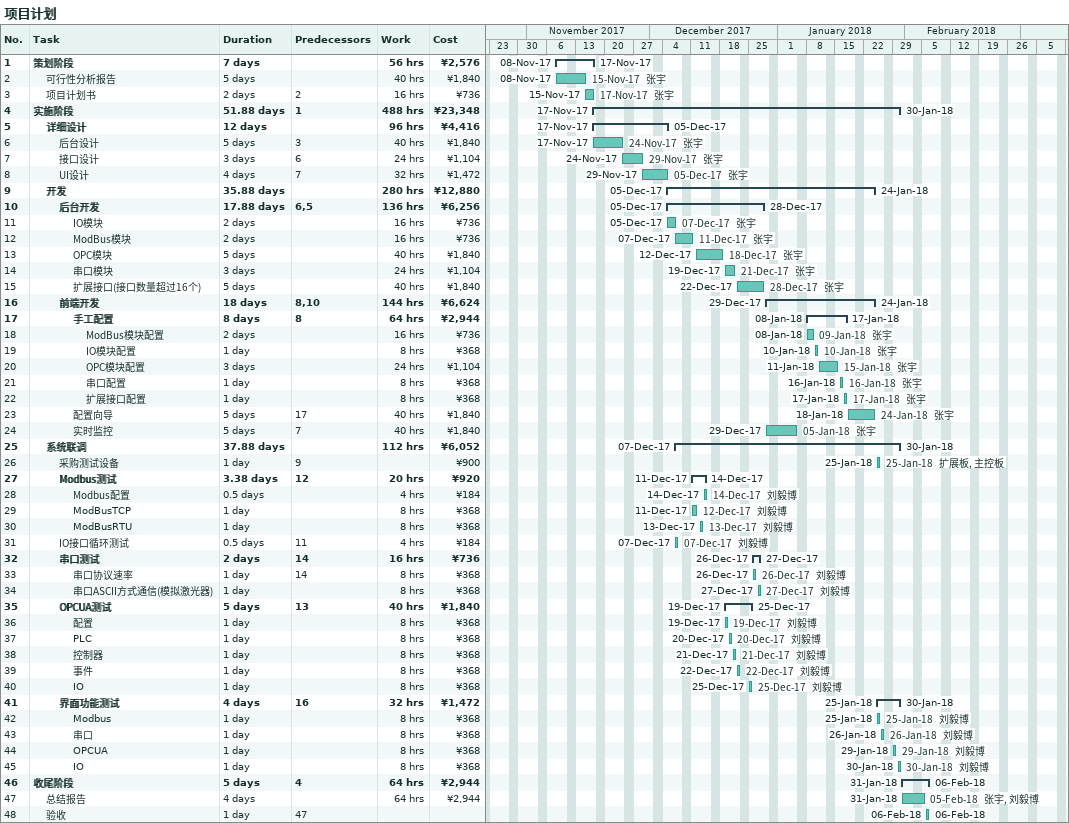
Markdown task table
项目计划

| ID | Level | Task | Duration | Start | Finish | Predecessors | Resources | Work (h) | Cost (¥) |
|---|---|---|---|---|---|---|---|---|---|
| 1 | 1 | **策划阶段** | 7d | 2017-11-08 | 2017-11-17 |  |  | 56 | 2576 |
| 2 | 2 | 可行性分析报告 | 5d | 2017-11-08 | 2017-11-15 |  | 张宇 | 40 | 1840 |
| 3 | 2 | 项目计划书 | 2d | 2017-11-15 | 2017-11-17 | 2 | 张宇 | 16 | 736 |
| 4 | 1 | **实施阶段** | 51.88d | 2017-11-17 | 2018-01-30 | 1 |  | 488 | 23348 |
| 5 | 2 | **详细设计** | 12d | 2017-11-17 | 2017-12-05 |  |  | 96 | 4416 |
| 6 | 3 | 后台设计 | 5d | 2017-11-17 | 2017-11-24 | 3 | 张宇 | 40 | 1840 |
| 7 | 3 | 接口设计 | 3d | 2017-11-24 | 2017-11-29 | 6 | 张宇 | 24 | 1104 |
| 8 | 3 | UI设计 | 4d | 2017-11-29 | 2017-12-05 | 7 | 张宇 | 32 | 1472 |
| 9 | 2 | **开发** | 35.88d | 2017-12-05 | 2018-01-24 |  |  | 280 | 12880 |
| 10 | 3 | **后台开发** | 17.88d | 2017-12-05 | 2017-12-28 | 6, 5 |  | 136 | 6256 |
| 11 | 4 | IO模块 | 2d | 2017-12-05 | 2017-12-07 |  | 张宇 | 16 | 736 |
| 12 | 4 | ModBus模块 | 2d | 2017-12-07 | 2017-12-11 |  | 张宇 | 16 | 736 |
| 13 | 4 | OPC模块 | 5d | 2017-12-12 | 2017-12-18 |  | 张宇 | 40 | 1840 |
| 14 | 4 | 串口模块 | 3d | 2017-12-19 | 2017-12-21 |  | 张宇 | 24 | 1104 |
| 15 | 4 | 扩展接口(接口数量超过16个) | 5d | 2017-12-22 | 2017-12-28 |  | 张宇 | 40 | 1840 |
| 16 | 3 | **前端开发** | 18d | 2017-12-29 | 2018-01-24 | 8, 10 |  | 144 | 6624 |
| 17 | 4 | **手工配置** | 8d | 2018-01-08 | 2018-01-17 | 8 |  | 64 | 2944 |
| 18 | 5 | ModBus模块配置 | 2d | 2018-01-08 | 2018-01-09 |  | 张宇 | 16 | 736 |
| 19 | 5 | IO模块配置 | 1d | 2018-01-10 | 2018-01-10 |  | 张宇 | 8 | 368 |
| 20 | 5 | OPC模块配置 | 3d | 2018-01-11 | 2018-01-15 |  | 张宇 | 24 | 1104 |
| 21 | 5 | 串口配置 | 1d | 2018-01-16 | 2018-01-16 |  | 张宇 | 8 | 368 |
| 22 | 5 | 扩展接口配置 | 1d | 2018-01-17 | 2018-01-17 |  | 张宇 | 8 | 368 |
| 23 | 4 | 配置向导 | 5d | 2018-01-18 | 2018-01-24 | 17 | 张宇 | 40 | 1840 |
| 24 | 4 | 实时监控 | 5d | 2017-12-29 | 2018-01-05 | 7 | 张宇 | 40 | 1840 |
| 25 | 2 | **系统联调** | 37.88d | 2017-12-07 | 2018-01-30 |  |  | 112 | 6052 |
| 26 | 3 | 采购测试设备 | 1d | 2018-01-25 | 2018-01-25 | 9 | 扩展板, 主控板 |  | 900 |
| 27 | 3 | **Modbus测试** | 3.38d | 2017-12-11 | 2017-12-14 | 12 |  | 20 | 920 |
| 28 | 4 | Modbus配置 | 0.5d | 2017-12-14 | 2017-12-14 |  | 刘毅博 | 4 | 184 |
| 29 | 4 | ModBusTCP | 1d | 2017-12-11 | 2017-12-12 |  | 刘毅博 | 8 | 368 |
| 30 | 4 | ModBusRTU | 1d | 2017-12-13 | 2017-12-13 |  | 刘毅博 | 8 | 368 |
| 31 | 3 | IO接口循环测试 | 0.5d | 2017-12-07 | 2017-12-07 | 11 | 刘毅博 | 4 | 184 |
| 32 | 3 | **串口测试** | 2d | 2017-12-26 | 2017-12-27 | 14 |  | 16 | 736 |
| 33 | 4 | 串口协议速率 | 1d | 2017-12-26 | 2017-12-26 | 14 | 刘毅博 | 8 | 368 |
| 34 | 4 | 串口ASCII方式通信(模拟激光器) | 1d | 2017-12-27 | 2017-12-27 |  | 刘毅博 | 8 | 368 |
| 35 | 3 | **OPCUA测试** | 5d | 2017-12-19 | 2017-12-25 | 13 |  | 40 | 1840 |
| 36 | 4 | 配置 | 1d | 2017-12-19 | 2017-12-19 |  | 刘毅博 | 8 | 368 |
| 37 | 4 | PLC | 1d | 2017-12-20 | 2017-12-20 |  | 刘毅博 | 8 | 368 |
| 38 | 4 | 控制器 | 1d | 2017-12-21 | 2017-12-21 |  | 刘毅博 | 8 | 368 |
| 39 | 4 | 事件 | 1d | 2017-12-22 | 2017-12-22 |  | 刘毅博 | 8 | 368 |
| 40 | 4 | IO | 1d | 2017-12-25 | 2017-12-25 |  | 刘毅博 | 8 | 368 |
| 41 | 3 | **界面功能测试** | 4d | 2018-01-25 | 2018-01-30 | 16 |  | 32 | 1472 |
| 42 | 4 | Modbus | 1d | 2018-01-25 | 2018-01-25 |  | 刘毅博 | 8 | 368 |
| 43 | 4 | 串口 | 1d | 2018-01-26 | 2018-01-26 |  | 刘毅博 | 8 | 368 |
| 44 | 4 | OPCUA | 1d | 2018-01-29 | 2018-01-29 |  | 刘毅博 | 8 | 368 |
| 45 | 4 | IO | 1d | 2018-01-30 | 2018-01-30 |  | 刘毅博 | 8 | 368 |
| 46 | 1 | **收尾阶段** | 5d | 2018-01-31 | 2018-02-06 | 4 |  | 64 | 2944 |
| 47 | 2 | 总结报告 | 4d | 2018-01-31 | 2018-02-05 |  | 张宇, 刘毅博 | 64 | 2944 |
| 48 | 2 | 验收 | 1d | 2018-02-06 | 2018-02-06 | 47 |  |  |  |
